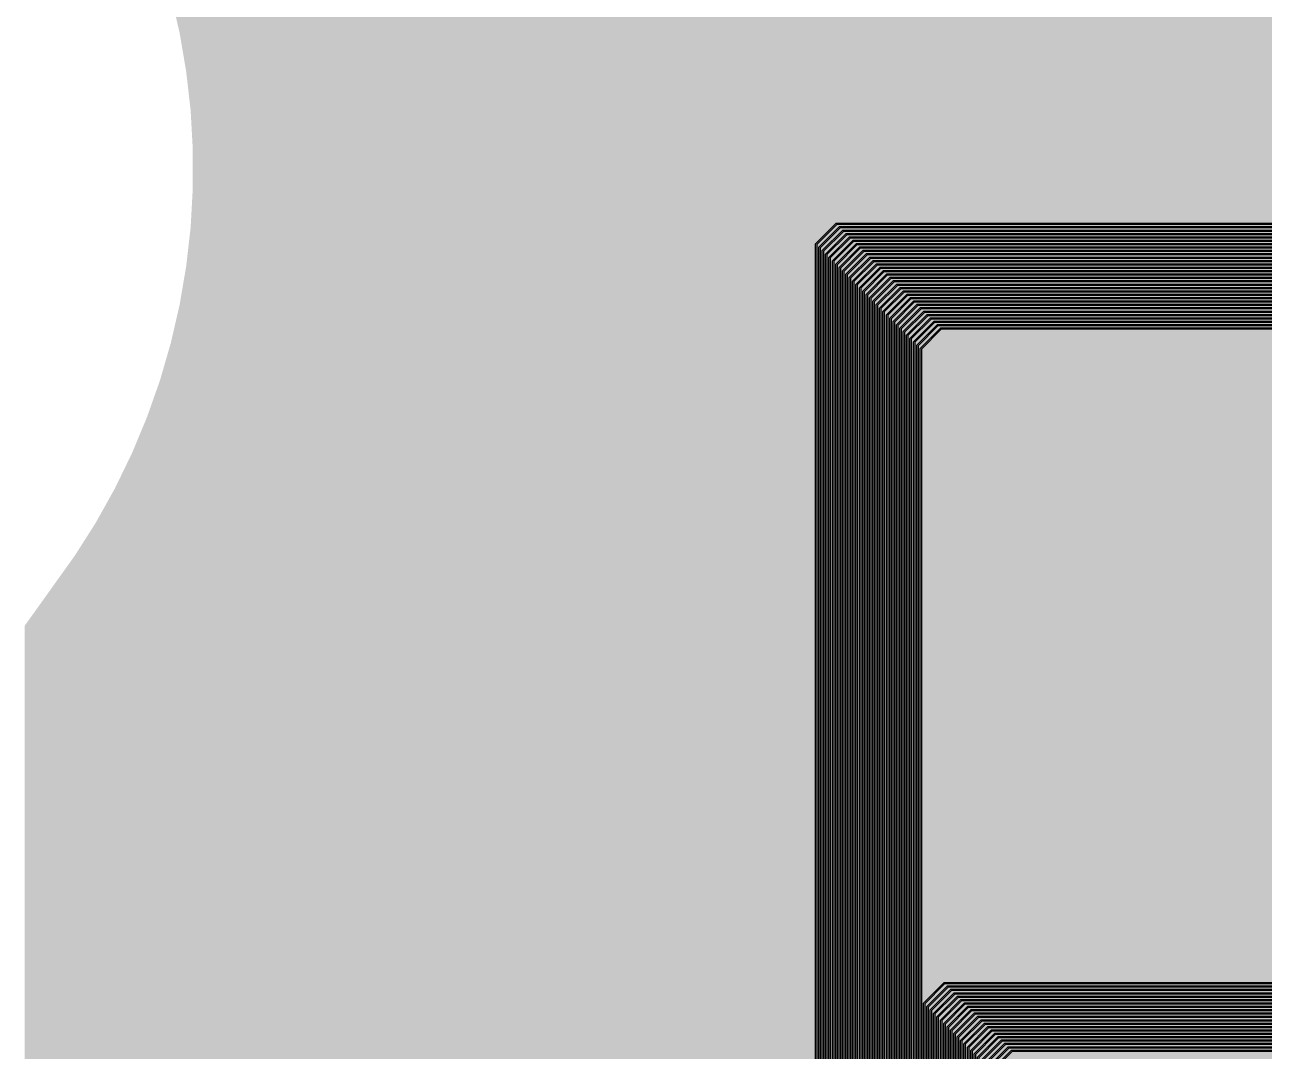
# Model space of a CAD drawing. Header units: metres. Extents: x -7240 to 10960, y -29667 to 1823.
# Drawn here: x -7240 to -5403, y -23993 to -22472 of the extents above; entities that cross this region are included whole.
import ezdxf

# ---------------------------------------------------------------- set-up
doc = ezdxf.new("R2010")
doc.units = ezdxf.units.M
for name, color, linetype in [('Metal1', 4, 'CONTINUOUS'), ('Polyimide', 7, 'CONTINUOUS'), ('Polyimide_Negative', 5, 'CONTINUOUS')]:
    doc.layers.add(name, color=color, linetype=linetype)

msp = doc.modelspace()

# ---------------------------------------------------------------- hatches: boundary and pattern name
at = {"layer": 'Polyimide'}
msp.add_hatch(color=7, dxfattribs=at).paths.add_polyline_path([(4088.5, -11806.9), (4098.7, -11851.2), (4115.6, -11893.5), (4138.6, -11932.7), (4167.4, -11968), (4201.1, -11998.5), (4239, -12023.6), (4280.3, -12042.7), (4349.2, -12073.7), (4413.2, -12113.8), (4471.3, -12162), (4522.3, -12217.7), (4565.4, -12279.7), (4599.7, -12346.9), (4624.7, -12418.2), (4639.9, -12492.2), (4645, -12567.5), (4639.9, -12642.8), (4624.7, -12716.8), (4599.7, -12788.1), (4565.4, -12855.3), (4522.3, -12917.3), (4471.3, -12973), (4413.2, -13021.2), (4349.2, -13061.3), (4280.3, -13092.3), (4239, -13111.4), (4201.1, -13136.5), (4167.4, -13167), (4138.6, -13202.3), (4115.6, -13241.5), (4098.7, -13283.8), (4088.5, -13328.1), (4085, -13373.5), (4085, -13567.5), (4099.4, -13861.6), (4142.6, -14152.8), (4214.2, -14438.4), (4313.4, -14715.5), (4439.2, -14981.7), (4590.6, -15234.2), (4766, -15470.7), (4963.7, -15688.8), (5181.8, -15886.5), (5418.3, -16061.9), (5670.8, -16213.3), (5936.9, -16339.1), (6214.1, -16438.3), (6499.7, -16509.9), (6790.9, -16553.1), (7085, -16567.5), (9960.4, -16567.5), (10038.8, -16571.4), (10116.4, -16582.9), (10192.6, -16601.9), (10266.5, -16628.4), (10337.5, -16662), (10404.8, -16702.3), (10467.9, -16749.1), (10526.1, -16801.8), (10578.8, -16860), (10625.6, -16923), (10665.9, -16990.4), (10699.5, -17061.4), (10725.9, -17135.3), (10745, -17211.4), (10756.5, -17289.1), (10760.4, -17367.5), (10760.4, -21957.3), (10721.6, -22012.9), (10686, -22070.6), (10653.6, -22130.1), (10624.5, -22191.4), (10598.9, -22254.2), (10576.8, -22318.2), (10558.3, -22383.5), (10543.4, -22449.6), (10532.2, -22516.5), (10524.7, -22583.8), (10521, -22651.5), (10521, -22719.3), (10524.7, -22787), (10532.2, -22854.4), (10543.4, -22921.2), (10558.3, -22987.4), (10576.8, -23052.6), (10598.9, -23116.7), (10624.5, -23179.5), (10653.6, -23240.7), (10686, -23300.3), (10721.6, -23357.9), (10760.4, -23413.5), (10760.4, -28667.5), (10756.5, -28745.9), (10745, -28823.6), (10725.9, -28899.7), (10699.5, -28973.6), (10665.9, -29044.6), (10625.6, -29112), (10578.8, -29175), (10526.1, -29233.2), (10467.9, -29285.9), (10404.8, -29332.7), (10337.5, -29373), (10266.5, -29406.6), (10192.6, -29433.1), (10116.4, -29452.1), (10038.8, -29463.6), (9960.4, -29467.5), (-6239.6, -29467.5), (-6318, -29463.6), (-6395.7, -29452.1), (-6471.9, -29433.1), (-6545.8, -29406.6), (-6616.7, -29373), (-6684.1, -29332.7), (-6747.1, -29285.9), (-6805.3, -29233.2), (-6858, -29175), (-6904.8, -29112), (-6945.2, -29044.6), (-6978.7, -28973.6), (-7005.2, -28899.7), (-7024.3, -28823.6), (-7035.8, -28745.9), (-7039.6, -28667.5), (-7039.6, -23426.3), (-6999.4, -23370.1), (-6962.3, -23311.6), (-6928.7, -23251.2), (-6898.5, -23189), (-6871.8, -23125.1), (-6848.8, -23059.9), (-6829.5, -22993.4), (-6814, -22926), (-6802.4, -22857.8), (-6794.6, -22789.1), (-6790.7, -22720), (-6790.7, -22650.8), (-6794.6, -22581.8), (-6802.4, -22513), (-6814, -22444.8), (-6829.5, -22377.4), (-6848.8, -22311), (-6871.8, -22245.7), (-6898.5, -22181.9), (-6928.7, -22119.7), (-6962.3, -22059.2), (-6999.4, -22000.8), (-7039.6, -21944.5), (-7039.6, -17367.5), (-7035.8, -17289.1), (-7024.3, -17211.4), (-7005.2, -17135.3), (-6978.7, -17061.4), (-6945.2, -16990.4), (-6904.8, -16923), (-6858, -16860), (-6805.3, -16801.8), (-6747.1, -16749.1), (-6684.1, -16702.3), (-6616.7, -16662), (-6545.8, -16628.4), (-6471.9, -16601.9), (-6395.7, -16582.9), (-6318, -16571.4), (-6239.6, -16567.5), (-3334, -16567.5), (-3039.9, -16553.1), (-2748.7, -16509.9), (-2463.1, -16438.3), (-2185.9, -16339.1), (-1919.8, -16213.3), (-1667.3, -16061.9), (-1430.8, -15886.5), (-1212.7, -15688.8), (-1015, -15470.7), (-839.6, -15234.2), (-688.2, -14981.7), (-562.4, -14715.5), (-463.2, -14438.4), (-391.6, -14152.8), (-348.4, -13861.6), (-334, -13567.5), (-334, -13373.5), (-337.5, -13328.1), (-347.7, -13283.8), (-364.6, -13241.5), (-387.6, -13202.3), (-416.4, -13167), (-450.1, -13136.5), (-488, -13111.4), (-529.3, -13092.3), (-529.3, -13092.3), (-598.2, -13061.3), (-662.2, -13021.2), (-720.3, -12973), (-771.3, -12917.3), (-814.4, -12855.3), (-848.7, -12788.1), (-873.7, -12716.8), (-888.9, -12642.8), (-894, -12567.5), (-888.9, -12492.2), (-873.7, -12418.2), (-848.7, -12346.9), (-814.4, -12279.7), (-771.3, -12217.7), (-720.3, -12162), (-662.2, -12113.8), (-598.2, -12073.7), (-529.3, -12042.7), (-488, -12023.6), (-450.1, -11998.5), (-416.4, -11968), (-387.6, -11932.7), (-364.6, -11893.5), (-347.7, -11851.2), (-337.5, -11806.9), (-334, -11761.5), (-334, -11074.3), (-337.5, -11028.9), (-347.7, -10984.6), (-364.6, -10942.4), (-387.6, -10903.1), (-416.4, -10867.8), (-450.1, -10837.3), (-488, -10812.2), (-529.3, -10793.2), (-529.3, -10793.2), (-598.2, -10762.1), (-662.2, -10722.1), (-720.3, -10673.8), (-771.3, -10618.1), (-814.4, -10556.1), (-848.7, -10488.9), (-873.7, -10417.6), (-888.9, -10343.7), (-894, -10268.3), (-888.9, -10193), (-873.7, -10119), (-848.7, -10047.8), (-814.4, -9980.5), (-771.3, -9918.5), (-720.3, -9862.9), (-662.2, -9814.6), (-598.2, -9774.6), (-529.3, -9743.5), (-488, -9724.5), (-450.1, -9699.4), (-416.4, -9668.8), (-387.6, -9633.5), (-364.6, -9594.3), (-347.7, -9552), (-337.5, -9507.7), (-334, -9462.4), (-334, -8775.1), (-337.5, -8729.8), (-347.7, -8685.5), (-364.6, -8643.2), (-387.6, -8604), (-416.4, -8568.7), (-450.1, -8538.1), (-488, -8513), (-529.3, -8494), (-529.3, -8494), (-598.2, -8462.9), (-662.2, -8422.9), (-720.3, -8374.6), (-771.3, -8319), (-814.4, -8257), (-848.7, -8189.7), (-873.7, -8118.5), (-888.9, -8044.5), (-894, -7969.2), (-888.9, -7893.8), (-873.7, -7819.9), (-848.7, -7748.6), (-814.4, -7681.4), (-771.3, -7619.4), (-720.3, -7563.7), (-662.2, -7515.4), (-598.2, -7475.4), (-529.3, -7444.3), (-529.3, -7444.3), (-488, -7425.3), (-450.1, -7400.2), (-416.4, -7369.7), (-387.6, -7334.4), (-364.6, -7295.1), (-347.7, -7252.9), (-337.5, -7208.6), (-334, -7163.2), (-334, -6476), (-337.5, -6430.6), (-347.7, -6386.3), (-364.6, -6344), (-387.6, -6304.8), (-416.4, -6269.5), (-450.1, -6239), (-488, -6213.9), (-529.3, -6194.8), (-529.3, -6194.8), (-598.2, -6163.8), (-662.2, -6123.7), (-720.3, -6075.5), (-771.3, -6019.8), (-814.4, -5957.8), (-848.7, -5890.6), (-873.7, -5819.3), (-888.9, -5745.3), (-894, -5670), (-888.9, -5594.7), (-873.7, -5520.7), (-848.7, -5449.4), (-814.4, -5382.2), (-771.3, -5320.2), (-720.3, -5264.5), (-662.2, -5216.3), (-598.2, -5176.2), (-529.3, -5145.2), (-529.3, -5145.2), (-488, -5126.1), (-450.1, -5101), (-416.4, -5070.5), (-387.6, -5035.2), (-364.6, -4996), (-347.7, -4953.7), (-337.5, -4909.4), (-334, -4864), (-334, 380), (-334, 1522.5), (-289, 1522.5), (-288.8, 1515.6), (-288.1, 1508.8), (-287, 1502), (-285.4, 1495.3), (-283.4, 1488.7), (-281, 1482.3), (-278.2, 1476.1), (-274.9, 1470), (-271.3, 1464.2), (-267.3, 1458.6), (-262.9, 1453.3), (-258.2, 1448.3), (-253.2, 1443.6), (-247.9, 1439.2), (-242.3, 1435.2), (-236.5, 1431.6), (-230.4, 1428.3), (-224.2, 1425.5), (-217.8, 1423.1), (-211.2, 1421.1), (-204.5, 1419.5), (-197.7, 1418.4), (-190.9, 1417.7), (-184, 1417.5), (-177.1, 1417.7), (-170.3, 1418.4), (-163.5, 1419.5), (-156.8, 1421.1), (-150.2, 1423.1), (-143.8, 1425.5), (-137.6, 1428.3), (-131.5, 1431.6), (-125.7, 1435.2), (-120.1, 1439.2), (-114.8, 1443.6), (-109.8, 1448.3), (-105.1, 1453.3), (-100.7, 1458.6), (-96.7, 1464.2), (-93.1, 1470), (-89.8, 1476.1), (-87, 1482.3), (-84.6, 1488.7), (-82.6, 1495.3), (-81, 1502), (-79.9, 1508.8), (-79.2, 1515.6), (-79, 1522.5), (1786, 1522.5), (3835, 1522.5), (3835.2, 1529), (3835.9, 1535.6), (3836.9, 1542), (3838.4, 1548.4), (3840.3, 1554.6), (3842.6, 1560.8), (3845.3, 1566.7), (3848.4, 1572.5), (3851.9, 1578.1), (3855.7, 1583.4), (3859.8, 1588.4), (3864.3, 1593.2), (3869.1, 1597.7), (3874.1, 1601.8), (3879.4, 1605.6), (3885, 1609.1), (3890.8, 1612.2), (3896.7, 1614.9), (3902.9, 1617.2), (3909.1, 1619.1), (3915.5, 1620.6), (3921.9, 1621.6), (3928.5, 1622.3), (3935, 1622.5), (3941.5, 1622.3), (3948.1, 1621.6), (3954.5, 1620.6), (3960.9, 1619.1), (3967.1, 1617.2), (3973.3, 1614.9), (3979.2, 1612.2), (3985, 1609.1), (3990.6, 1605.6), (3995.9, 1601.8), (4000.9, 1597.7), (4005.7, 1593.2), (4010.2, 1588.4), (4014.3, 1583.4), (4018.1, 1578.1), (4021.6, 1572.5), (4024.7, 1566.7), (4027.4, 1560.8), (4029.7, 1554.6), (4031.6, 1548.4), (4033.1, 1542), (4034.1, 1535.6), (4034.8, 1529), (4035, 1522.5), (4085, 1522.5), (4085, 380), (4085, 330), (4085, -4864), (4088.5, -4909.4), (4098.7, -4953.7), (4115.6, -4996), (4138.6, -5035.2), (4167.4, -5070.5), (4201.1, -5101), (4239, -5126.1), (4280.3, -5145.2), (4280.3, -5145.2), (4349.2, -5176.2), (4413.2, -5216.3), (4471.3, -5264.5), (4522.3, -5320.2), (4565.4, -5382.2), (4599.7, -5449.4), (4624.7, -5520.7), (4639.9, -5594.7), (4645, -5670), (4639.9, -5745.3), (4624.7, -5819.3), (4599.7, -5890.6), (4565.4, -5957.8), (4522.3, -6019.8), (4471.3, -6075.5), (4413.2, -6123.7), (4349.2, -6163.8), (4280.3, -6194.8), (4239, -6213.9), (4201.1, -6239), (4167.4, -6269.5), (4138.6, -6304.8), (4115.6, -6344), (4098.7, -6386.3), (4088.5, -6430.6), (4085, -6476), (4085, -11761.5), (4088.5, -11806.9)])
at = {"layer": 'Polyimide_Negative'}
h = msp.add_hatch(color=7, dxfattribs=at)
h.paths.add_polyline_path([(-743.4, -7322.8), (-697.7, -7301.8), (-692.7, -7298.6), (-534, -7227), (-534, -6412.1), (-692.7, -6340.5), (-779.7, -6286.2), (-858.5, -6220.6), (-927.8, -6145), (-986.3, -6060.8), (-1033, -5969.5), (-1066.9, -5872.8), (-1087.5, -5772.3), (-1094.5, -5670), (-1087.5, -5567.7), (-1066.9, -5467.2), (-1033, -5370.5), (-986.3, -5279.2), (-927.8, -5195), (-858.5, -5119.4), (-743.4, -5023.7), (-697.7, -5002.6), (-692.7, -4999.5), (-534, -4927.9), (-534, 1722.5), (146.5, 1722.5), (1786, 1722.5), (3699.2, 1722.5), (3768.3, 1772), (3784.9, 1782.4), (3802.3, 1791.7), (3820.2, 1799.8), (3838.5, 1806.7), (3857.3, 1812.4), (3876.5, 1816.8), (3895.8, 1820), (3915.4, 1822), (3935, 1822.6), (3954.6, 1822), (3974.2, 1820), (3993.5, 1816.8), (4012.7, 1812.4), (4031.5, 1806.7), (4049.8, 1799.8), (4067.7, 1791.7), (4085.1, 1782.4), (4101.7, 1772), (4285, 1640.7), (4285, -4927.9), (4443.7, -4999.5), (4530.7, -5053.8), (4609.5, -5119.4), (4678.8, -5195), (4737.3, -5279.2), (4784, -5370.5), (4817.9, -5467.2), (4838.5, -5567.7), (4845.5, -5670), (4838.5, -5772.3), (4817.9, -5872.8), (4784, -5969.5), (4737.3, -6060.8), (4678.8, -6145), (4609.5, -6220.6), (4530.7, -6286.2), (4443.7, -6340.5), (4285, -6412.1), (4285, -11825.4), (4443.7, -11897), (4530.7, -11951.3), (4609.5, -12016.9), (4678.8, -12092.5), (4737.3, -12176.7), (4784, -12268), (4817.9, -12364.7), (4838.5, -12465.2), (4845.5, -12567.5), (4838.5, -12669.8), (4817.9, -12770.2), (4784, -12867), (4737.3, -12958.3), (4678.8, -13042.5), (4609.5, -13118.1), (4530.7, -13183.7), (4443.7, -13238), (4285, -13309.6), (4285, -13562.6), (4298.7, -13841.9), (4339, -14113.7), (4405.8, -14380.2), (4498.4, -14638.9), (4615.8, -14887.3), (4757.1, -15123), (4920.8, -15343.6), (5105.3, -15547.2), (5308.9, -15731.7), (5529.5, -15895.4), (5765.2, -16036.7), (6013.6, -16154.1), (6272.3, -16246.7), (6538.8, -16313.5), (6810.6, -16353.8), (7089.9, -16367.5), (9965.3, -16367.5), (10058.4, -16372.1), (10155.5, -16386.5), (10250.7, -16410.3), (10343.2, -16443.4), (10431.9, -16485.4), (10516.1, -16535.8), (10594.9, -16594.3), (10667.7, -16660.2), (10733.6, -16733), (10792, -16811.8), (10842.5, -16896), (10884.5, -16984.7), (10917.5, -17077.1), (10941.4, -17172.4), (10955.8, -17269.5), (10960.4, -17362.6), (10960.4, -22020.1), (10888.8, -22122.8), (10859, -22171), (10831.9, -22220.8), (10807.6, -22272.1), (10786.2, -22324.6), (10767.7, -22378.2), (10752.2, -22432.8), (10739.7, -22488.1), (10730.4, -22544.1), (10724.1, -22600.4), (10721, -22657.1), (10721, -22713.8), (10724.1, -22770.4), (10730.4, -22826.8), (10739.7, -22882.7), (10752.2, -22938.1), (10767.7, -22992.6), (10786.2, -23046.2), (10807.6, -23098.8), (10831.9, -23150), (10859, -23199.8), (10888.8, -23248.1), (10960.4, -23350.7), (10960.4, -28672.4), (10955.8, -28765.5), (10941.4, -28862.6), (10917.5, -28957.9), (10884.5, -29050.3), (10842.5, -29139), (10792, -29223.2), (10733.6, -29302), (10667.7, -29374.8), (10594.9, -29440.7), (10516.1, -29499.2), (10431.9, -29549.6), (10343.2, -29591.6), (10250.7, -29624.7), (10155.5, -29648.5), (10058.4, -29662.9), (9965.3, -29667.5), (-6244.5, -29667.5), (-6337.7, -29662.9), (-6434.8, -29648.5), (-6530, -29624.7), (-6622.4, -29591.6), (-6711.1, -29549.6), (-6795.3, -29499.2), (-6874.2, -29440.7), (-6946.9, -29374.8), (-7012.8, -29302), (-7071.3, -29223.2), (-7121.8, -29139), (-7163.7, -29050.3), (-7196.8, -28957.9), (-7220.6, -28862.6), (-7235.1, -28765.5), (-7239.6, -28672.4), (-7239.6, -23362.1), (-7165.3, -23258.2), (-7134.3, -23209.4), (-7106.1, -23158.8), (-7080.8, -23106.7), (-7058.6, -23053.3), (-7039.3, -22998.7), (-7023.2, -22943.1), (-7010.2, -22886.7), (-7000.5, -22829.7), (-6993.9, -22772.2), (-6990.7, -22714.4), (-6990.7, -22656.5), (-6993.9, -22598.7), (-7000.5, -22541.2), (-7010.2, -22484.1), (-7023.2, -22427.7), (-7039.3, -22372.1), (-7058.6, -22317.6), (-7080.8, -22264.1), (-7106.1, -22212.1), (-7134.3, -22161.5), (-7165.3, -22112.6), (-7239.6, -22008.7), (-7239.6, -17362.6), (-7235.1, -17269.5), (-7220.6, -17172.4), (-7196.8, -17077.1), (-7163.7, -16984.7), (-7121.8, -16896), (-7071.3, -16811.8), (-7012.8, -16733), (-6946.9, -16660.2), (-6874.2, -16594.3), (-6795.3, -16535.8), (-6711.1, -16485.4), (-6622.4, -16443.4), (-6530, -16410.3), (-6434.8, -16386.5), (-6337.7, -16372.1), (-6244.5, -16367.5), (-3338.9, -16367.5), (-3059.6, -16353.8), (-2787.8, -16313.5), (-2521.3, -16246.7), (-2262.6, -16154.1), (-2014.2, -16036.7), (-1778.5, -15895.4), (-1557.9, -15731.7), (-1354.3, -15547.2), (-1169.8, -15343.6), (-1006.1, -15123), (-864.8, -14887.3), (-747.4, -14638.9), (-654.8, -14380.2), (-588, -14113.7), (-547.7, -13841.9), (-534, -13562.6), (-534, -13309.6), (-692.7, -13238), (-779.7, -13183.7), (-858.5, -13118.1), (-927.8, -13042.5), (-986.3, -12958.3), (-1033, -12867), (-1066.9, -12770.2), (-1087.5, -12669.8), (-1094.5, -12567.5), (-1087.5, -12465.2), (-1066.9, -12364.7), (-1033, -12268), (-986.3, -12176.7), (-927.8, -12092.5), (-858.5, -12016.9), (-779.7, -11951.3), (-692.7, -11897), (-534, -11825.4), (-534, -11010.5), (-692.7, -10938.9), (-779.7, -10884.5), (-858.5, -10818.9), (-927.8, -10743.4), (-986.3, -10659.2), (-1033, -10567.8), (-1066.9, -10471.1), (-1087.5, -10370.6), (-1094.5, -10268.3), (-1087.5, -10166), (-1066.9, -10065.6), (-1033, -9968.8), (-986.3, -9877.5), (-927.8, -9793.3), (-858.5, -9717.7), (-779.7, -9652.2), (-692.7, -9597.8), (-534, -9526.2), (-534, -8711.3), (-692.7, -8639.7), (-779.7, -8585.3), (-858.5, -8519.8), (-927.8, -8444.2), (-986.3, -8360), (-1033, -8268.7), (-1066.9, -8171.9), (-1087.5, -8071.5), (-1094.5, -7969.2), (-1087.5, -7866.9), (-1066.9, -7766.4), (-1033, -7669.7), (-986.3, -7578.3), (-927.8, -7494.1), (-858.5, -7418.6), (-743.4, -7322.8)])
h.paths.add_polyline_path([(4085, -11761.5), (4085, -6476), (4088.5, -6430.6), (4098.7, -6386.3), (4115.6, -6344), (4138.6, -6304.8), (4167.4, -6269.5), (4201.1, -6239), (4239, -6213.9), (4280.3, -6194.8), (4349.2, -6163.8), (4413.2, -6123.7), (4471.3, -6075.5), (4522.3, -6019.8), (4565.4, -5957.8), (4599.7, -5890.6), (4624.7, -5819.3), (4639.9, -5745.3), (4645, -5670), (4639.9, -5594.7), (4624.7, -5520.7), (4599.7, -5449.4), (4565.4, -5382.2), (4522.3, -5320.2), (4471.3, -5264.5), (4413.2, -5216.3), (4349.2, -5176.2), (4280.3, -5145.2), (4280.3, -5145.2), (4239, -5126.1), (4201.1, -5101), (4167.4, -5070.5), (4138.6, -5035.2), (4115.6, -4996), (4098.7, -4953.7), (4088.5, -4909.4), (4085, -4864), (4085, 330), (4085, 380), (4085, 1522.5), (4035, 1522.5), (4034.8, 1529), (4034.1, 1535.6), (4033.1, 1542), (4031.6, 1548.4), (4029.7, 1554.6), (4027.4, 1560.8), (4024.7, 1566.7), (4021.6, 1572.5), (4018.1, 1578.1), (4014.3, 1583.4), (4010.2, 1588.4), (4005.7, 1593.2), (4000.9, 1597.7), (3995.9, 1601.8), (3990.6, 1605.6), (3985, 1609.1), (3979.2, 1612.2), (3973.3, 1614.9), (3967.1, 1617.2), (3960.9, 1619.1), (3954.5, 1620.6), (3948.1, 1621.6), (3941.5, 1622.3), (3935, 1622.5), (3928.5, 1622.3), (3921.9, 1621.6), (3915.5, 1620.6), (3909.1, 1619.1), (3902.9, 1617.2), (3896.7, 1614.9), (3890.8, 1612.2), (3885, 1609.1), (3879.4, 1605.6), (3874.1, 1601.8), (3869.1, 1597.7), (3864.3, 1593.2), (3859.8, 1588.4), (3855.7, 1583.4), (3851.9, 1578.1), (3848.4, 1572.5), (3845.3, 1566.7), (3842.6, 1560.8), (3840.3, 1554.6), (3838.4, 1548.4), (3836.9, 1542), (3835.9, 1535.6), (3835.2, 1529), (3835, 1522.5), (1786, 1522.5), (-79, 1522.5), (-79.2, 1515.6), (-79.9, 1508.8), (-81, 1502), (-82.6, 1495.3), (-84.6, 1488.7), (-87, 1482.3), (-89.8, 1476.1), (-93.1, 1470), (-96.7, 1464.2), (-100.7, 1458.6), (-105.1, 1453.3), (-109.8, 1448.3), (-114.8, 1443.6), (-120.1, 1439.2), (-125.7, 1435.2), (-131.5, 1431.6), (-137.6, 1428.3), (-143.8, 1425.5), (-150.2, 1423.1), (-156.8, 1421.1), (-163.5, 1419.5), (-170.3, 1418.4), (-177.1, 1417.7), (-184, 1417.5), (-190.9, 1417.7), (-197.7, 1418.4), (-204.5, 1419.5), (-211.2, 1421.1), (-217.8, 1423.1), (-224.2, 1425.5), (-230.4, 1428.3), (-236.5, 1431.6), (-242.3, 1435.2), (-247.9, 1439.2), (-253.2, 1443.6), (-258.2, 1448.3), (-262.9, 1453.3), (-267.3, 1458.6), (-271.3, 1464.2), (-274.9, 1470), (-278.2, 1476.1), (-281, 1482.3), (-283.4, 1488.7), (-285.4, 1495.3), (-287, 1502), (-288.1, 1508.8), (-288.8, 1515.6), (-289, 1522.5), (-334, 1522.5), (-334, 380), (-334, -4864), (-337.5, -4909.4), (-347.7, -4953.7), (-364.6, -4996), (-387.6, -5035.2), (-416.4, -5070.5), (-450.1, -5101), (-488, -5126.1), (-529.3, -5145.2), (-529.3, -5145.2), (-598.2, -5176.2), (-662.2, -5216.3), (-720.3, -5264.5), (-771.3, -5320.2), (-814.4, -5382.2), (-848.7, -5449.4), (-873.7, -5520.7), (-888.9, -5594.7), (-894, -5670), (-888.9, -5745.3), (-873.7, -5819.3), (-848.7, -5890.6), (-814.4, -5957.8), (-771.3, -6019.8), (-720.3, -6075.5), (-662.2, -6123.7), (-598.2, -6163.8), (-529.3, -6194.8), (-529.3, -6194.8), (-488, -6213.9), (-450.1, -6239), (-416.4, -6269.5), (-387.6, -6304.8), (-364.6, -6344), (-347.7, -6386.3), (-337.5, -6430.6), (-334, -6476), (-334, -7163.2), (-337.5, -7208.6), (-347.7, -7252.9), (-364.6, -7295.1), (-387.6, -7334.4), (-416.4, -7369.7), (-450.1, -7400.2), (-488, -7425.3), (-529.3, -7444.3), (-529.3, -7444.3), (-598.2, -7475.4), (-662.2, -7515.4), (-720.3, -7563.7), (-771.3, -7619.4), (-814.4, -7681.4), (-848.7, -7748.6), (-873.7, -7819.9), (-888.9, -7893.8), (-894, -7969.2), (-888.9, -8044.5), (-873.7, -8118.5), (-848.7, -8189.7), (-814.4, -8257), (-771.3, -8319), (-720.3, -8374.6), (-662.2, -8422.9), (-598.2, -8462.9), (-529.3, -8494), (-529.3, -8494), (-488, -8513), (-450.1, -8538.1), (-416.4, -8568.7), (-387.6, -8604), (-364.6, -8643.2), (-347.7, -8685.5), (-337.5, -8729.8), (-334, -8775.1), (-334, -9462.4), (-337.5, -9507.7), (-347.7, -9552), (-364.6, -9594.3), (-387.6, -9633.5), (-416.4, -9668.8), (-450.1, -9699.4), (-488, -9724.5), (-529.3, -9743.5), (-598.2, -9774.6), (-662.2, -9814.6), (-720.3, -9862.9), (-771.3, -9918.5), (-814.4, -9980.5), (-848.7, -10047.8), (-873.7, -10119), (-888.9, -10193), (-894, -10268.3), (-888.9, -10343.7), (-873.7, -10417.6), (-848.7, -10488.9), (-814.4, -10556.1), (-771.3, -10618.1), (-720.3, -10673.8), (-662.2, -10722.1), (-598.2, -10762.1), (-529.3, -10793.2), (-529.3, -10793.2), (-488, -10812.2), (-450.1, -10837.3), (-416.4, -10867.8), (-387.6, -10903.1), (-364.6, -10942.4), (-347.7, -10984.6), (-337.5, -11028.9), (-334, -11074.3), (-334, -11761.5), (-337.5, -11806.9), (-347.7, -11851.2), (-364.6, -11893.5), (-387.6, -11932.7), (-416.4, -11968), (-450.1, -11998.5), (-488, -12023.6), (-529.3, -12042.7), (-598.2, -12073.7), (-662.2, -12113.8), (-720.3, -12162), (-771.3, -12217.7), (-814.4, -12279.7), (-848.7, -12346.9), (-873.7, -12418.2), (-888.9, -12492.2), (-894, -12567.5), (-888.9, -12642.8), (-873.7, -12716.8), (-848.7, -12788.1), (-814.4, -12855.3), (-771.3, -12917.3), (-720.3, -12973), (-662.2, -13021.2), (-598.2, -13061.3), (-529.3, -13092.3), (-529.3, -13092.3), (-488, -13111.4), (-450.1, -13136.5), (-416.4, -13167), (-387.6, -13202.3), (-364.6, -13241.5), (-347.7, -13283.8), (-337.5, -13328.1), (-334, -13373.5), (-334, -13567.5), (-348.4, -13861.6), (-391.6, -14152.8), (-463.2, -14438.4), (-562.4, -14715.5), (-688.2, -14981.7), (-839.6, -15234.2), (-1015, -15470.7), (-1212.7, -15688.8), (-1430.8, -15886.5), (-1667.3, -16061.9), (-1919.8, -16213.3), (-2185.9, -16339.1), (-2463.1, -16438.3), (-2748.7, -16509.9), (-3039.9, -16553.1), (-3334, -16567.5), (-6239.6, -16567.5), (-6318, -16571.4), (-6395.7, -16582.9), (-6471.9, -16601.9), (-6545.8, -16628.4), (-6616.7, -16662), (-6684.1, -16702.3), (-6747.1, -16749.1), (-6805.3, -16801.8), (-6858, -16860), (-6904.8, -16923), (-6945.2, -16990.4), (-6978.7, -17061.4), (-7005.2, -17135.3), (-7024.3, -17211.4), (-7035.8, -17289.1), (-7039.6, -17367.5), (-7039.6, -21944.5), (-6999.4, -22000.8), (-6962.3, -22059.2), (-6928.7, -22119.7), (-6898.5, -22181.9), (-6871.8, -22245.7), (-6848.8, -22311), (-6829.5, -22377.4), (-6814, -22444.8), (-6802.4, -22513), (-6794.6, -22581.8), (-6790.7, -22650.8), (-6790.7, -22720), (-6794.6, -22789.1), (-6802.4, -22857.8), (-6814, -22926), (-6829.5, -22993.4), (-6848.8, -23059.9), (-6871.8, -23125.1), (-6898.5, -23189), (-6928.7, -23251.2), (-6962.3, -23311.6), (-6999.4, -23370.1), (-7039.6, -23426.3), (-7039.6, -28667.5), (-7035.8, -28745.9), (-7024.3, -28823.6), (-7005.2, -28899.7), (-6978.7, -28973.6), (-6945.2, -29044.6), (-6904.8, -29112), (-6858, -29175), (-6805.3, -29233.2), (-6747.1, -29285.9), (-6684.1, -29332.7), (-6616.7, -29373), (-6545.8, -29406.6), (-6471.9, -29433.1), (-6395.7, -29452.1), (-6318, -29463.6), (-6239.6, -29467.5), (9960.4, -29467.5), (10038.8, -29463.6), (10116.4, -29452.1), (10192.6, -29433.1), (10266.5, -29406.6), (10337.5, -29373), (10404.8, -29332.7), (10467.9, -29285.9), (10526.1, -29233.2), (10578.8, -29175), (10625.6, -29112), (10665.9, -29044.6), (10699.5, -28973.6), (10725.9, -28899.7), (10745, -28823.6), (10756.5, -28745.9), (10760.4, -28667.5), (10760.4, -23413.5), (10721.6, -23357.9), (10686, -23300.3), (10653.6, -23240.7), (10624.5, -23179.5), (10598.9, -23116.7), (10576.8, -23052.6), (10558.3, -22987.4), (10543.4, -22921.2), (10532.2, -22854.4), (10524.7, -22787), (10521, -22719.3), (10521, -22651.5), (10524.7, -22583.8), (10532.2, -22516.5), (10543.4, -22449.6), (10558.3, -22383.5), (10576.8, -22318.2), (10598.9, -22254.2), (10624.5, -22191.4), (10653.6, -22130.1), (10686, -22070.6), (10721.6, -22012.9), (10760.4, -21957.3), (10760.4, -17367.5), (10756.5, -17289.1), (10745, -17211.4), (10725.9, -17135.3), (10699.5, -17061.4), (10665.9, -16990.4), (10625.6, -16923), (10578.8, -16860), (10526.1, -16801.8), (10467.9, -16749.1), (10404.8, -16702.3), (10337.5, -16662), (10266.5, -16628.4), (10192.6, -16601.9), (10116.4, -16582.9), (10038.8, -16571.4), (9960.4, -16567.5), (7085, -16567.5), (6790.9, -16553.1), (6499.7, -16509.9), (6214.1, -16438.3), (5936.9, -16339.1), (5670.8, -16213.3), (5418.3, -16061.9), (5181.8, -15886.5), (4963.7, -15688.8), (4766, -15470.7), (4590.6, -15234.2), (4439.2, -14981.7), (4313.4, -14715.5), (4214.2, -14438.4), (4142.6, -14152.8), (4099.4, -13861.6), (4085, -13567.5), (4085, -13373.5), (4088.5, -13328.1), (4098.7, -13283.8), (4115.6, -13241.5), (4138.6, -13202.3), (4167.4, -13167), (4201.1, -13136.5), (4239, -13111.4), (4280.3, -13092.3), (4349.2, -13061.3), (4413.2, -13021.2), (4471.3, -12973), (4522.3, -12917.3), (4565.4, -12855.3), (4599.7, -12788.1), (4624.7, -12716.8), (4639.9, -12642.8), (4645, -12567.5), (4639.9, -12492.2), (4624.7, -12418.2), (4599.7, -12346.9), (4565.4, -12279.7), (4522.3, -12217.7), (4471.3, -12162), (4413.2, -12113.8), (4349.2, -12073.7), (4280.3, -12042.7), (4239, -12023.6), (4201.1, -11998.5), (4167.4, -11968), (4138.6, -11932.7), (4115.6, -11893.5), (4098.7, -11851.2), (4088.5, -11806.9), (4085, -11761.5)], flags=0)

# ---------------------------------------------------------------- linework, layer by layer
at = {"layer": 'Metal1'}
for points in [[(1538.9, -18191.7), (1538.9, -25377.9), (1508.3, -25408.5), (-6037.5, -25408.5), (-6068.1, -25377.9), (-6068.1, -22796.6), (-6037.5, -22766), (1.9, -22766), (49.5, -22789.8), (108.8, -22884.6), (186.2, -23035.7), (159.5, -23049.3), (82.1, -22898.3), (41.2, -22797.5), (1.4, -22768), (-6036.7, -22768), (-6066.1, -22797.4), (-6066.1, -25377.1), (-6036.7, -25406.5), (1507.5, -25406.5), (1536.9, -25377.1), (1536.9, -18191.7)], [(1533.9, -18191.7), (1533.9, -25372.9), (1503.3, -25403.5), (-6032.5, -25403.5), (-6063.1, -25372.9), (-6063.1, -22801.6), (-6032.5, -22771), (-31.7, -22771), (1.8, -22800.4), (12.9, -22964.2), (12.9, -23782.5), (-17.1, -23782.5), (-17.1, -22964.2), (-6, -22803.6), (-32.5, -22773), (-6031.7, -22773), (-6061.1, -22802.4), (-6061.1, -25372.1), (-6031.7, -25401.5), (1502.5, -25401.5), (1531.9, -25372.1), (1531.9, -18191.7)], [(1528.9, -18191.7), (1528.9, -25367.9), (1498.3, -25398.5), (-6027.5, -25398.5), (-6058.1, -25367.9), (-6058.1, -22806.6), (-6027.5, -22776), (-348.1, -22776), (-299.9, -22799.4), (-243.6, -22885.6), (-163.9, -23035.5), (-190.4, -23049.5), (-270.1, -22899.7), (-308.6, -22807.6), (-348.6, -22778), (-6026.7, -22778), (-6056.1, -22807.4), (-6056.1, -25367.1), (-6026.7, -25396.5), (1497.5, -25396.5), (1526.9, -25367.1), (1526.9, -18191.7)], [(1523.9, -18191.7), (1523.9, -25362.9), (1493.3, -25393.5), (-6022.5, -25393.5), (-6053.1, -25362.9), (-6053.1, -22811.6), (-6022.5, -22781), (-381.7, -22781), (-348.2, -22810.4), (-337.1, -22972.2), (-337.1, -23782.5), (-367.1, -23782.5), (-367.1, -22972.2), (-356.1, -22813.6), (-382.5, -22783), (-6021.7, -22783), (-6051.1, -22812.4), (-6051.1, -25362.1), (-6021.7, -25391.5), (1492.5, -25391.5), (1521.9, -25362.1), (1521.9, -18191.7)], [(1518.9, -18191.7), (1518.9, -25357.9), (1488.3, -25388.5), (-6017.5, -25388.5), (-6048.1, -25357.9), (-6048.1, -22816.6), (-6017.5, -22786), (-698.1, -22786), (-649.3, -22808.9), (-596.1, -22886.7), (-514, -23035.2), (-540.3, -23049.8), (-622.3, -22901.2), (-658.3, -22817.6), (-698.6, -22788), (-6016.7, -22788), (-6046.1, -22817.4), (-6046.1, -25357.1), (-6016.7, -25386.5), (1487.5, -25386.5), (1516.9, -25357.1), (1516.9, -18191.7)], [(1513.9, -18191.7), (1513.9, -25352.9), (1483.3, -25383.5), (-6012.5, -25383.5), (-6043.1, -25352.9), (-6043.1, -22821.6), (-6012.5, -22791), (-731.7, -22791), (-698.2, -22820.4), (-687.1, -22980.2), (-687.1, -23782.5), (-717.1, -23782.5), (-717.1, -22980.2), (-706.1, -22823.6), (-732.5, -22793), (-6011.7, -22793), (-6041.1, -22822.4), (-6041.1, -25352.1), (-6011.7, -25381.5), (1482.5, -25381.5), (1511.9, -25352.1), (1511.9, -18191.7)], [(1508.9, -18191.7), (1508.9, -25347.9), (1478.3, -25378.5), (-6007.5, -25378.5), (-6038.1, -25347.9), (-6038.1, -22826.6), (-6007.5, -22796), (-1048.1, -22796), (-998.7, -22818.3), (-948.7, -22887.9), (-864.1, -23035), (-890.1, -23050), (-974.7, -22902.9), (-1008, -22827.7), (-1048.6, -22798), (-6006.7, -22798), (-6036.1, -22827.4), (-6036.1, -25347.1), (-6006.7, -25376.5), (1477.5, -25376.5), (1506.9, -25347.1), (1506.9, -18191.7)], [(1503.9, -18191.7), (1503.9, -25342.9), (1473.3, -25373.5), (-6002.5, -25373.5), (-6033.1, -25342.9), (-6033.1, -22831.6), (-6002.5, -22801), (-1081.7, -22801), (-1048.1, -22830.3), (-1037.1, -22988.2), (-1037.1, -23782.5), (-1067.1, -23782.5), (-1067.1, -22988.2), (-1056.1, -22833.7), (-1082.5, -22803), (-6001.7, -22803), (-6031.1, -22832.4), (-6031.1, -25342.1), (-6001.7, -25371.5), (1472.5, -25371.5), (1501.9, -25342.1), (1501.9, -18191.7)], [(1498.9, -18191.7), (1498.9, -25337.9), (1468.3, -25368.5), (-5997.5, -25368.5), (-6028.1, -25337.9), (-6028.1, -22836.6), (-5997.5, -22806), (-1398.1, -22806), (-1348, -22827.7), (-1301.5, -22889.2), (-1214.3, -23034.8), (-1240, -23050.2), (-1327.3, -22904.7), (-1357.8, -22837.7), (-1398.6, -22808), (-5996.7, -22808), (-6026.1, -22837.4), (-6026.1, -25337.1), (-5996.7, -25366.5), (1467.5, -25366.5), (1496.9, -25337.1), (1496.9, -18191.7)], [(1493.9, -18191.7), (1493.9, -25332.9), (1463.3, -25363.5), (-5992.5, -25363.5), (-6023.1, -25332.9), (-6023.1, -22841.6), (-5992.5, -22811), (-1431.7, -22811), (-1398.1, -22840.3), (-1387.1, -22996.2), (-1387.1, -23782.5), (-1417.1, -23782.5), (-1417.1, -22996.2), (-1406.1, -22843.7), (-1432.5, -22813), (-5991.7, -22813), (-6021.1, -22842.4), (-6021.1, -25332.1), (-5991.7, -25361.5), (1462.5, -25361.5), (1491.9, -25332.1), (1491.9, -18191.7)], [(1488.9, -18191.7), (1488.9, -25327.9), (1458.3, -25358.5), (-5987.5, -25358.5), (-6018.1, -25327.9), (-6018.1, -22846.6), (-5987.5, -22816), (-1748.1, -22816), (-1697.3, -22837), (-1654.5, -22890.7), (-1564.4, -23034.5), (-1589.8, -23050.5), (-1679.9, -22906.6), (-1707.5, -22847.8), (-1748.6, -22818), (-5986.7, -22818), (-6016.1, -22847.4), (-6016.1, -25327.1), (-5986.7, -25356.5), (1457.5, -25356.5), (1486.9, -25327.1), (1486.9, -18191.7)], [(1483.9, -18191.7), (1483.9, -25322.9), (1453.3, -25353.5), (-5982.5, -25353.5), (-6013.1, -25322.9), (-6013.1, -22851.6), (-5982.5, -22821), (-1781.7, -22821), (-1748.1, -22850.3), (-1737.1, -23004.2), (-1737.1, -23782.5), (-1767.1, -23782.5), (-1767.1, -23004.2), (-1756.2, -22853.7), (-1782.5, -22823), (-5981.7, -22823), (-6011.1, -22852.4), (-6011.1, -25322.1), (-5981.7, -25351.5), (1452.5, -25351.5), (1481.9, -25322.1), (1481.9, -18191.7)], [(1478.9, -18191.7), (1478.9, -25317.9), (1448.3, -25348.5), (-5977.5, -25348.5), (-6008.1, -25317.9), (-6008.1, -22856.6), (-5977.5, -22826), (-2098.1, -22826), (-2046.5, -22846.3), (-2007.6, -22892.3), (-1914.6, -23034.3), (-1939.7, -23050.7), (-2032.7, -22908.8), (-2057.3, -22857.9), (-2098.6, -22828), (-5976.7, -22828), (-6006.1, -22857.4), (-6006.1, -25317.1), (-5976.7, -25346.5), (1447.5, -25346.5), (1476.9, -25317.1), (1476.9, -18191.7)], [(1473.9, -18191.7), (1473.9, -25312.9), (1443.3, -25343.5), (-5972.5, -25343.5), (-6003.1, -25312.9), (-6003.1, -22861.6), (-5972.5, -22831), (-2131.7, -22831), (-2098, -22860.3), (-2087.1, -23012.2), (-2087.1, -23782.5), (-2117.1, -23782.5), (-2117.1, -23012.2), (-2106.2, -22863.7), (-2132.5, -22833), (-5971.7, -22833), (-6001.1, -22862.4), (-6001.1, -25312.1), (-5971.7, -25341.5), (1442.5, -25341.5), (1471.9, -25312.1), (1471.9, -18191.7)], [(1468.9, -18191.7), (1468.9, -25307.9), (1438.3, -25338.5), (-5967.5, -25338.5), (-5998.1, -25307.9), (-5998.1, -22866.6), (-5967.5, -22836), (-2448.1, -22836), (-2395.7, -22855.4), (-2360.9, -22894.1), (-2264.8, -23034), (-2289.5, -23051), (-2385.6, -22911.1), (-2407, -22868.1), (-2448.6, -22838), (-5966.7, -22838), (-5996.1, -22867.4), (-5996.1, -25307.1), (-5966.7, -25336.5), (1437.5, -25336.5), (1466.9, -25307.1), (1466.9, -18191.7)], [(1463.9, -18191.7), (1463.9, -25302.9), (1433.3, -25333.5), (-5962.5, -25333.5), (-5993.1, -25302.9), (-5993.1, -22871.6), (-5962.5, -22841), (-2481.7, -22841), (-2448, -22870.3), (-2437.1, -23020.2), (-2437.1, -23782.5), (-2467.1, -23782.5), (-2467.1, -23020.2), (-2456.2, -22873.7), (-2482.5, -22843), (-5961.7, -22843), (-5991.1, -22872.4), (-5991.1, -25302.1), (-5961.7, -25331.5), (1432.5, -25331.5), (1461.9, -25302.1), (1461.9, -18191.7)], [(1458.9, -18191.7), (1458.9, -25297.9), (1428.3, -25328.5), (-5957.5, -25328.5), (-5988.1, -25297.9), (-5988.1, -22876.6), (-5957.5, -22846), (-2798.1, -22846), (-2744.8, -22864.4), (-2714.3, -22896.1), (-2615, -23033.7), (-2639.3, -23051.3), (-2738.7, -22913.7), (-2756.7, -22878.3), (-2798.6, -22848), (-5956.7, -22848), (-5986.1, -22877.4), (-5986.1, -25297.1), (-5956.7, -25326.5), (1427.5, -25326.5), (1456.9, -25297.1), (1456.9, -18191.7)], [(1453.9, -18191.7), (1453.9, -25292.9), (1423.3, -25323.5), (-5952.5, -25323.5), (-5983.1, -25292.9), (-5983.1, -22881.6), (-5952.5, -22851), (-2831.7, -22851), (-2798, -22880.3), (-2787.1, -23028.2), (-2787.1, -23782.5), (-2817.1, -23782.5), (-2817.1, -23028.2), (-2806.3, -22883.7), (-2832.5, -22853), (-5951.7, -22853), (-5981.1, -22882.4), (-5981.1, -25292.1), (-5951.7, -25321.5), (1422.5, -25321.5), (1451.9, -25292.1), (1451.9, -18191.7)], [(1448.9, -18191.7), (1448.9, -25287.9), (1418.3, -25318.5), (-5947.5, -25318.5), (-5978.1, -25287.9), (-5978.1, -22886.6), (-5947.5, -22856), (-3148.1, -22856), (-3093.9, -22873.2), (-3068, -22898.4), (-2965.2, -23033.4), (-2989.1, -23051.6), (-3091.9, -22916.6), (-3106.5, -22888.5), (-3148.6, -22858), (-5946.7, -22858), (-5976.1, -22887.4), (-5976.1, -25287.1), (-5946.7, -25316.5), (1417.5, -25316.5), (1446.9, -25287.1), (1446.9, -18191.7)], [(1443.9, -18191.7), (1443.9, -25282.9), (1413.3, -25313.5), (-5942.5, -25313.5), (-5973.1, -25282.9), (-5973.1, -22891.6), (-5942.5, -22861), (-3181.7, -22861), (-3147.9, -22890.3), (-3137.1, -23036.2), (-3137.1, -23782.5), (-3167.1, -23782.5), (-3167.1, -23036.2), (-3156.3, -22893.7), (-3182.5, -22863), (-5941.7, -22863), (-5971.1, -22892.4), (-5971.1, -25282.1), (-5941.7, -25311.5), (1412.5, -25311.5), (1441.9, -25282.1), (1441.9, -18191.7)], [(1438.9, -18191.7), (1438.9, -25277.9), (1408.3, -25308.5), (-5937.5, -25308.5), (-5968.1, -25277.9), (-5968.1, -22896.6), (-5937.5, -22866), (-3532.4, -22866), (-3476.6, -22881), (-3436.5, -22911.9), (-3316.5, -23031.9), (-3337.7, -23053.1), (-3457.7, -22933.1), (-3486.2, -22895.4), (-3532.8, -22868), (-5936.7, -22868), (-5966.1, -22897.4), (-5966.1, -25277.1), (-5936.7, -25306.5), (1407.5, -25306.5), (1436.9, -25277.1), (1436.9, -18191.7)], [(1433.9, -18191.7), (1433.9, -25272.9), (1403.3, -25303.5), (-5932.5, -25303.5), (-5963.1, -25272.9), (-5963.1, -22901.6), (-5932.5, -22871), (-3531.7, -22871), (-3497.9, -22900.3), (-3487.1, -23044.2), (-3487.1, -23782.5), (-3517.1, -23782.5), (-3517.1, -23044.2), (-3506.3, -22903.7), (-3532.5, -22873), (-5931.7, -22873), (-5961.1, -22902.4), (-5961.1, -25272.1), (-5931.7, -25301.5), (1402.5, -25301.5), (1431.9, -25272.1), (1431.9, -18191.7)], [(1428.9, -18191.7), (1428.9, -25267.9), (1398.3, -25298.5), (-5927.5, -25298.5), (-5958.1, -25267.9), (-5958.1, -22906.6), (-5927.5, -22876), (-3872.4, -22876), (-3815.9, -22890), (-3786.5, -22911.9), (-3666.5, -23031.9), (-3687.7, -23053.1), (-3807.7, -22933.1), (-3826.9, -22906.4), (-3872.8, -22878), (-5926.7, -22878), (-5956.1, -22907.4), (-5956.1, -25267.1), (-5926.7, -25296.5), (1397.5, -25296.5), (1426.9, -25267.1), (1426.9, -18191.7)], [(1423.9, -18191.7), (1423.9, -25262.9), (1393.3, -25293.5), (-5922.5, -25293.5), (-5953.1, -25262.9), (-5953.1, -22911.6), (-5922.5, -22881), (-3881.7, -22881), (-3847.9, -22910.2), (-3837.1, -23052.2), (-3837.1, -23782.5), (-3867.1, -23782.5), (-3867.1, -23052.2), (-3856.4, -22913.8), (-3882.5, -22883), (-5921.7, -22883), (-5951.1, -22912.4), (-5951.1, -25262.1), (-5921.7, -25291.5), (1392.5, -25291.5), (1421.9, -25262.1), (1421.9, -18191.7)], [(1418.9, -18191.7), (1418.9, -25257.9), (1388.3, -25288.5), (-5917.5, -25288.5), (-5948.1, -25257.9), (-5948.1, -22916.6), (-5917.5, -22886), (-4212.4, -22886), (-4155, -22898.7), (-4136.5, -22911.9), (-4016.5, -23031.9), (-4037.7, -23053.1), (-4157.7, -22933.1), (-4167.8, -22917.8), (-4212.8, -22888), (-5916.7, -22888), (-5946.1, -22917.4), (-5946.1, -25257.1), (-5916.7, -25286.5), (1387.5, -25286.5), (1416.9, -25257.1), (1416.9, -18191.7)], [(1413.9, -18191.7), (1413.9, -25252.9), (1383.3, -25283.5), (-5912.5, -25283.5), (-5943.1, -25252.9), (-5943.1, -22921.6), (-5912.5, -22891), (-4231.7, -22891), (-4197.8, -22920.2), (-4187.1, -23060.2), (-4187.1, -23782.5), (-4217.1, -23782.5), (-4217.1, -23060.2), (-4206.4, -22923.8), (-4232.5, -22893), (-5911.7, -22893), (-5941.1, -22922.4), (-5941.1, -25252.1), (-5911.7, -25281.5), (1382.5, -25281.5), (1411.9, -25252.1), (1411.9, -18191.7)], [(1408.9, -18191.7), (1408.9, -25247.9), (1378.3, -25278.5), (-5907.5, -25278.5), (-5938.1, -25247.9), (-5938.1, -22926.6), (-5907.5, -22896), (-4552.4, -22896), (-4493.7, -22906.7), (-4486.5, -22911.9), (-4366.5, -23031.9), (-4387.7, -23053.1), (-4507.7, -22933.1), (-4509.1, -22929.8), (-4552.8, -22898), (-5906.7, -22898), (-5936.1, -22927.4), (-5936.1, -25247.1), (-5906.7, -25276.5), (1377.5, -25276.5), (1406.9, -25247.1), (1406.9, -18191.7)], [(1403.9, -18191.7), (1403.9, -25242.9), (1373.3, -25273.5), (-5902.5, -25273.5), (-5933.1, -25242.9), (-5933.1, -22931.6), (-5902.5, -22901), (-4581.7, -22901), (-4547.8, -22930.2), (-4537.1, -23068.2), (-4537.1, -23782.5), (-4567.1, -23782.5), (-4567.1, -23068.2), (-4556.5, -22933.8), (-4582.5, -22903), (-5901.7, -22903), (-5931.1, -22932.4), (-5931.1, -25242.1), (-5901.7, -25271.5), (1372.5, -25271.5), (1401.9, -25242.1), (1401.9, -18191.7)], [(1398.9, -18191.7), (1398.9, -25237.9), (1368.3, -25268.5), (-5897.5, -25268.5), (-5928.1, -25237.9), (-5928.1, -22936.6), (-5897.5, -22906), (-4892.4, -22906), (-4832.9, -22915.5), (-4716.5, -23031.9), (-4737.7, -23053.1), (-4849.9, -22940.9), (-4892.8, -22908), (-5896.7, -22908), (-5926.1, -22937.4), (-5926.1, -25237.1), (-5896.7, -25266.5), (1367.5, -25266.5), (1396.9, -25237.1), (1396.9, -18191.7)], [(1393.9, -18191.7), (1393.9, -25232.9), (1363.3, -25263.5), (-5892.5, -25263.5), (-5923.1, -25232.9), (-5923.1, -22941.6), (-5892.5, -22911), (-4931.7, -22911), (-4897.8, -22940.2), (-4887.1, -23076.2), (-4887.1, -23782.5), (-4917.1, -23782.5), (-4917.1, -23076.2), (-4906.5, -22943.8), (-4932.5, -22913), (-5891.7, -22913), (-5921.1, -22942.4), (-5921.1, -25232.1), (-5891.7, -25261.5), (1362.5, -25261.5), (1391.9, -25232.1), (1391.9, -18191.7)], [(1388.9, -18191.7), (1388.9, -25227.9), (1358.3, -25258.5), (-5887.5, -25258.5), (-5918.1, -25227.9), (-5918.1, -22946.6), (-5887.5, -22916), (-5232.4, -22916), (-5172.9, -22925.5), (-5066.5, -23031.9), (-5087.7, -23053.1), (-5189.9, -22950.9), (-5232.8, -22918), (-5886.7, -22918), (-5916.1, -22947.4), (-5916.1, -25227.1), (-5886.7, -25256.5), (1357.5, -25256.5), (1386.9, -25227.1), (1386.9, -18191.7)], [(1383.9, -18191.7), (1383.9, -25222.9), (1353.3, -25253.5), (-5882.5, -25253.5), (-5913.1, -25222.9), (-5913.1, -22951.6), (-5882.5, -22921), (-5281.7, -22921), (-5247.7, -22950.2), (-5237.1, -23084.2), (-5237.1, -23782.5), (-5267.1, -23782.5), (-5267.1, -23084.2), (-5256.5, -22953.8), (-5282.5, -22923), (-5881.7, -22923), (-5911.1, -22952.4), (-5911.1, -25222.1), (-5881.7, -25251.5), (1352.5, -25251.5), (1381.9, -25222.1), (1381.9, -18191.7)], [(1378.9, -18191.7), (1378.9, -25217.9), (1348.3, -25248.5), (-5877.5, -25248.5), (-5908.1, -25217.9), (-5908.1, -23921.6), (-5877.5, -23891), (143.3, -23891), (179.6, -23919.2), (187.9, -23982.8), (187.9, -24152.5), (157.9, -24152.5), (157.9, -23982.8), (166.1, -23924.8), (142.5, -23893), (-5876.7, -23893), (-5906.1, -23922.4), (-5906.1, -25217.1), (-5876.7, -25246.5), (1347.5, -25246.5), (1376.9, -25217.1), (1376.9, -18191.7)], [(1373.9, -18191.7), (1373.9, -25212.9), (1343.3, -25243.5), (-5872.5, -25243.5), (-5903.1, -25212.9), (-5903.1, -23926.6), (-5872.5, -23896), (-31.7, -23896), (1.8, -23925.4), (12.9, -24086.2), (12.9, -24892.5), (-17.1, -24892.5), (-17.1, -24086.2), (-6.1, -23928.6), (-32.5, -23898), (-5871.7, -23898), (-5901.1, -23927.4), (-5901.1, -25212.1), (-5871.7, -25241.5), (1342.5, -25241.5), (1371.9, -25212.1), (1371.9, -18191.7)], [(1368.9, -18191.7), (1368.9, -25207.9), (1338.3, -25238.5), (-5867.5, -25238.5), (-5898.1, -25207.9), (-5898.1, -23931.6), (-5867.5, -23901), (-348.1, -23901), (-299, -23923.6), (-247.4, -23997.3), (-164.1, -24145.1), (-190.2, -24159.9), (-273.5, -24012), (-308.2, -23932.6), (-348.6, -23903), (-5866.7, -23903), (-5896.1, -23932.4), (-5896.1, -25207.1), (-5866.7, -25236.5), (1337.5, -25236.5), (1366.9, -25207.1), (1366.9, -18191.7)], [(1363.9, -18191.7), (1363.9, -25202.9), (1333.3, -25233.5), (-5862.5, -25233.5), (-5893.1, -25202.9), (-5893.1, -23936.6), (-5862.5, -23906), (-381.7, -23906), (-348.1, -23935.4), (-337.1, -24094.2), (-337.1, -24892.5), (-367.1, -24892.5), (-367.1, -24094.2), (-356.1, -23938.6), (-382.5, -23908), (-5861.7, -23908), (-5891.1, -23937.4), (-5891.1, -25202.1), (-5861.7, -25231.5), (1332.5, -25231.5), (1361.9, -25202.1), (1361.9, -18191.7)], [(1358.9, -18191.7), (1358.9, -25197.9), (1328.3, -25228.5), (-5857.5, -25228.5), (-5888.1, -25197.9), (-5888.1, -23941.6), (-5857.5, -23911), (-698.1, -23911), (-648.4, -23933), (-600.1, -23998.6), (-514.2, -24144.9), (-540.1, -24160.1), (-626, -24013.8), (-657.9, -23942.7), (-698.6, -23913), (-5856.7, -23913), (-5886.1, -23942.4), (-5886.1, -25197.1), (-5856.7, -25226.5), (1327.5, -25226.5), (1356.9, -25197.1), (1356.9, -18191.7)], [(1353.9, -18191.7), (1353.9, -25192.9), (1323.3, -25223.5), (-5852.5, -25223.5), (-5883.1, -25192.9), (-5883.1, -23946.6), (-5852.5, -23916), (-731.7, -23916), (-698.1, -23945.3), (-687.1, -24102.2), (-687.1, -24892.5), (-717.1, -24892.5), (-717.1, -24102.2), (-706.1, -23948.7), (-732.5, -23918), (-5851.7, -23918), (-5881.1, -23947.4), (-5881.1, -25192.1), (-5851.7, -25221.5), (1322.5, -25221.5), (1351.9, -25192.1), (1351.9, -18191.7)], [(1348.9, -18191.7), (1348.9, -25187.9), (1318.3, -25218.5), (-5847.5, -25218.5), (-5878.1, -25187.9), (-5878.1, -23951.6), (-5847.5, -23921), (-1048.1, -23921), (-997.7, -23942.4), (-953, -24000), (-864.3, -24144.7), (-889.9, -24160.3), (-978.6, -24015.6), (-1007.7, -23952.8), (-1048.6, -23923), (-5846.7, -23923), (-5876.1, -23952.4), (-5876.1, -25187.1), (-5846.7, -25216.5), (1317.5, -25216.5), (1346.9, -25187.1), (1346.9, -18191.7)], [(1343.9, -18191.7), (1343.9, -25182.9), (1313.3, -25213.5), (-5842.5, -25213.5), (-5873.1, -25182.9), (-5873.1, -23956.6), (-5842.5, -23926), (-1081.7, -23926), (-1048.1, -23955.3), (-1037.1, -24110.2), (-1037.1, -24892.5), (-1067.1, -24892.5), (-1067.1, -24110.2), (-1056.2, -23958.7), (-1082.5, -23928), (-5841.7, -23928), (-5871.1, -23957.4), (-5871.1, -25182.1), (-5841.7, -25211.5), (1312.5, -25211.5), (1341.9, -25182.1), (1341.9, -18191.7)], [(1338.9, -18191.7), (1338.9, -25177.9), (1308.3, -25208.5), (-5837.5, -25208.5), (-5868.1, -25177.9), (-5868.1, -23961.6), (-5837.5, -23931), (-1398.1, -23931), (-1346.9, -23951.7), (-1306, -24001.5), (-1214.5, -24144.4), (-1239.8, -24160.6), (-1331.3, -24017.7), (-1357.4, -23962.9), (-1398.6, -23933), (-5836.7, -23933), (-5866.1, -23962.4), (-5866.1, -25177.1), (-5836.7, -25206.5), (1307.5, -25206.5), (1336.9, -25177.1), (1336.9, -18191.7)], [(1333.9, -18191.7), (1333.9, -25172.9), (1303.3, -25203.5), (-5832.5, -25203.5), (-5863.1, -25172.9), (-5863.1, -23966.6), (-5832.5, -23936), (-1431.7, -23936), (-1398.1, -23965.3), (-1387.1, -24118.2), (-1387.1, -24892.5), (-1417.1, -24892.5), (-1417.1, -24118.2), (-1406.2, -23968.7), (-1432.5, -23938), (-5831.7, -23938), (-5861.1, -23967.4), (-5861.1, -25172.1), (-5831.7, -25201.5), (1302.5, -25201.5), (1331.9, -25172.1), (1331.9, -18191.7)], [(1328.9, -18191.7), (1328.9, -25167.9), (1298.3, -25198.5), (-5827.5, -25198.5), (-5858.1, -25167.9), (-5858.1, -23971.6), (-5827.5, -23941), (-1748.1, -23941), (-1696.1, -23960.8), (-1659.2, -24003.2), (-1564.7, -24144.1), (-1589.6, -24160.9), (-1684.1, -24019.9), (-1707.1, -23973), (-1748.6, -23943), (-5826.7, -23943), (-5856.1, -23972.4), (-5856.1, -25167.1), (-5826.7, -25196.5), (1297.5, -25196.5), (1326.9, -25167.1), (1326.9, -18191.7)], [(1323.9, -18191.7), (1323.9, -25162.9), (1293.3, -25193.5), (-5822.5, -25193.5), (-5853.1, -25162.9), (-5853.1, -23976.6), (-5822.5, -23946), (-1781.7, -23946), (-1748, -23975.3), (-1737.1, -24126.2), (-1737.1, -24892.5), (-1767.1, -24892.5), (-1767.1, -24126.2), (-1756.2, -23978.7), (-1782.5, -23948), (-5821.7, -23948), (-5851.1, -23977.4), (-5851.1, -25162.1), (-5821.7, -25191.5), (1292.5, -25191.5), (1321.9, -25162.1), (1321.9, -18191.7)], [(1318.9, -18191.7), (1318.9, -25157.9), (1288.3, -25188.5), (-5817.5, -25188.5), (-5848.1, -25157.9), (-5848.1, -23981.6), (-5817.5, -23951), (-2098.1, -23951), (-2045.3, -23969.9), (-2012.6, -24005.1), (-1914.9, -24143.9), (-1939.4, -24161.1), (-2037.1, -24022.4), (-2056.9, -23983.2), (-2098.6, -23953), (-5816.7, -23953), (-5846.1, -23982.4), (-5846.1, -25157.1), (-5816.7, -25186.5), (1287.5, -25186.5), (1316.9, -25157.1), (1316.9, -18191.7)], [(1313.9, -18191.7), (1313.9, -25152.9), (1283.3, -25183.5), (-5812.5, -25183.5), (-5843.1, -25152.9), (-5843.1, -23986.6), (-5812.5, -23956), (-2131.7, -23956), (-2098, -23985.3), (-2087.1, -24134.2), (-2087.1, -24892.5), (-2117.1, -24892.5), (-2117.1, -24134.2), (-2106.3, -23988.7), (-2132.5, -23958), (-5811.7, -23958), (-5841.1, -23987.4), (-5841.1, -25152.1), (-5811.7, -25181.5), (1282.5, -25181.5), (1311.9, -25152.1), (1311.9, -18191.7)], [(1308.9, -18191.7), (1308.9, -25147.9), (1278.3, -25178.5), (-5807.5, -25178.5), (-5838.1, -25147.9), (-5838.1, -23991.6), (-5807.5, -23961), (-2448.1, -23961), (-2394.4, -23978.8), (-2366.1, -24007.2), (-2265.1, -24143.6), (-2289.2, -24161.4), (-2390.2, -24025.1), (-2406.6, -23993.4), (-2448.6, -23963), (-5806.7, -23963), (-5836.1, -23992.4), (-5836.1, -25147.1), (-5806.7, -25176.5), (1277.5, -25176.5), (1306.9, -25147.1), (1306.9, -18191.7)], [(1303.9, -18191.7), (1303.9, -25142.9), (1273.3, -25173.5), (-5802.5, -25173.5), (-5833.1, -25142.9), (-5833.1, -23996.6), (-5802.5, -23966), (-2481.7, -23966), (-2448, -23995.3), (-2437.1, -24142.2), (-2437.1, -24892.5), (-2467.1, -24892.5), (-2467.1, -24142.2), (-2456.3, -23998.7), (-2482.5, -23968), (-5801.7, -23968), (-5831.1, -23997.4), (-5831.1, -25142.1), (-5801.7, -25171.5), (1272.5, -25171.5), (1301.9, -25142.1), (1301.9, -18191.7)], [(1298.9, -18191.7), (1298.9, -25137.9), (1268.3, -25168.5), (-5797.5, -25168.5), (-5828.1, -25137.9), (-5828.1, -24001.6), (-5797.5, -23971), (-2798.1, -23971), (-2743.4, -23987.6), (-2719.9, -24009.6), (-2615.3, -24143.3), (-2638.9, -24161.7), (-2743.5, -24028.1), (-2756.3, -24003.6), (-2798.6, -23973), (-5796.7, -23973), (-5826.1, -24002.4), (-5826.1, -25137.1), (-5796.7, -25166.5), (1267.5, -25166.5), (1296.9, -25137.1), (1296.9, -18191.7)], [(1293.9, -18191.7), (1293.9, -25132.9), (1263.3, -25163.5), (-5792.5, -25163.5), (-5823.1, -25132.9), (-5823.1, -24006.6), (-5792.5, -23976), (-2831.7, -23976), (-2797.9, -24005.3), (-2787.1, -24150.2), (-2787.1, -24892.5), (-2817.1, -24892.5), (-2817.1, -24150.2), (-2806.3, -24008.7), (-2832.5, -23978), (-5791.7, -23978), (-5821.1, -24007.4), (-5821.1, -25132.1), (-5791.7, -25161.5), (1262.5, -25161.5), (1291.9, -25132.1), (1291.9, -18191.7)], [(1288.9, -18191.7), (1288.9, -25127.9), (1258.3, -25158.5), (-5787.5, -25158.5), (-5818.1, -25127.9), (-5818.1, -24011.6), (-5787.5, -23981), (-3177.4, -23981), (-3121.3, -23995.6), (-3086.5, -24021.9), (-2966.5, -24141.9), (-2987.7, -24163.1), (-3107.7, -24043.1), (-3131.5, -24010.9), (-3177.8, -23983), (-5786.7, -23983), (-5816.1, -24012.4), (-5816.1, -25127.1), (-5786.7, -25156.5), (1257.5, -25156.5), (1286.9, -25127.1), (1286.9, -18191.7)], [(1283.9, -18191.7), (1283.9, -25122.9), (1253.3, -25153.5), (-5782.5, -25153.5), (-5813.1, -25122.9), (-5813.1, -24016.6), (-5782.5, -23986), (-3181.7, -23986), (-3147.9, -24015.2), (-3137.1, -24158.2), (-3137.1, -24892.5), (-3167.1, -24892.5), (-3167.1, -24158.2), (-3156.4, -24018.8), (-3182.5, -23988), (-5781.7, -23988), (-5811.1, -24017.4), (-5811.1, -25122.1), (-5781.7, -25151.5), (1252.5, -25151.5), (1281.9, -25122.1), (1281.9, -18191.7)], [(1278.9, -18191.7), (1278.9, -25117.9), (1248.3, -25148.5), (-5777.5, -25148.5), (-5808.1, -25117.9), (-5808.1, -24021.6), (-5777.5, -23991), (-3517.4, -23991), (-3460.5, -24004.4), (-3436.5, -24021.9), (-3316.5, -24141.9), (-3337.7, -24163.1), (-3457.7, -24043.1), (-3472.3, -24022), (-3517.8, -23993), (-5776.7, -23993), (-5806.1, -24022.4), (-5806.1, -25117.1), (-5776.7, -25146.5), (1247.5, -25146.5), (1276.9, -25117.1), (1276.9, -18191.7)]]:
    msp.add_lwpolyline(points, dxfattribs=at)

doc.saveas('drawing.dxf')
